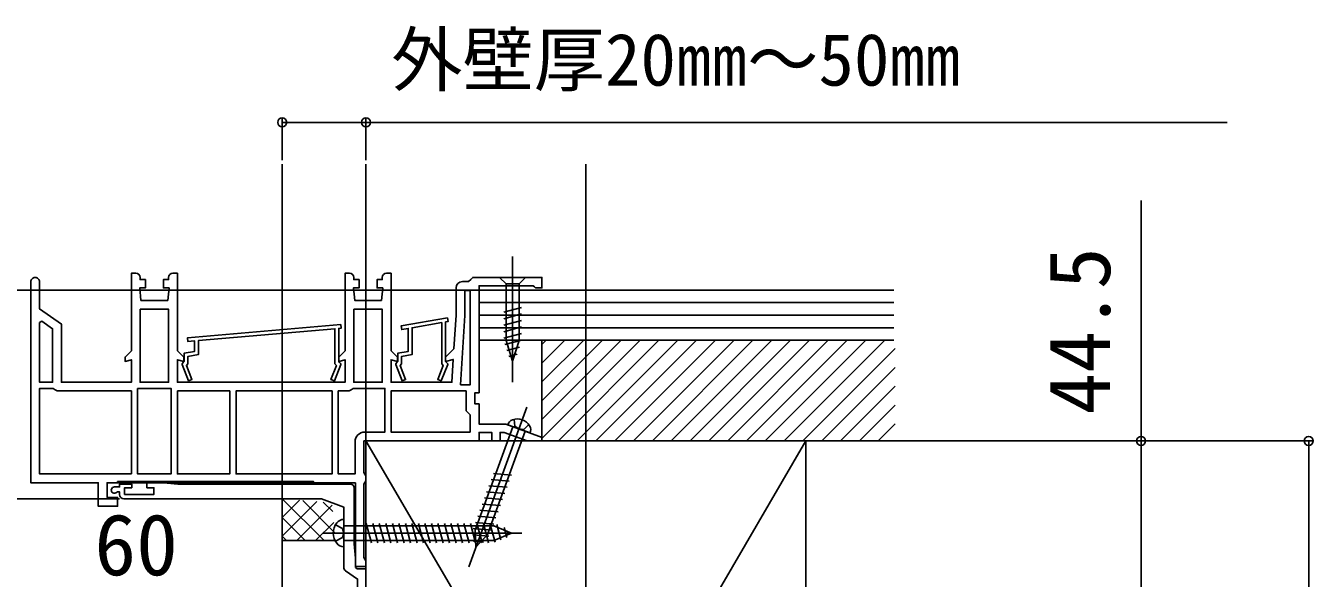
# Model space of a CAD drawing. Units: millimetres, scale not verified. Extents: x -875 to 875, y -1304 to 1296.
# Drawn here: x 88.8 to 396.1, y 147.5 to 279.4 of the extents above; entities that cross this region are included whole.
import ezdxf
from ezdxf.enums import TextEntityAlignment as Align

# ---------------------------------------------------------------- set-up
doc = ezdxf.new("R2010")
doc.units = ezdxf.units.MM
doc.header["$LTSCALE"] = 8
for name, color, linetype in [('0-3_YKK_11', 7, 'Continuous'), ('0-4_YKK_12', 2, 'Continuous'), ('0-5_YKK_13', 4, 'Continuous'), ('0-6_YKK_D', 6, 'Continuous'), ('0-8_YSS_K', 3, 'Continuous')]:
    doc.layers.add(name, color=color, linetype=linetype)
doc.styles.add('ＭＳ ゴシック', font='')
doc.styles.get('ＭＳ ゴシック').set_extended_font_data('MS Gothic')

msp = doc.modelspace()

# ---------------------------------------------------------------- linework, layer by layer
at = {"layer": '0-3_YKK_11'}
for p, q in [((112.828, 170.3), (113.128, 170.6)), ((115.657, 170.3), (115.957, 170.6)), ((118.485, 170.3), (118.785, 170.6)), ((121.314, 170.3), (121.614, 170.6)), ((124.142, 170.3), (124.442, 170.6)), ((126.971, 170.3), (127.271, 170.6)), ((129.799, 170.3), (130.099, 170.6)), ((132.627, 170.3), (132.927, 170.6)), ((135.456, 170.3), (135.756, 170.6)), ((138.284, 170.3), (138.584, 170.6)), ((141.113, 170.3), (141.413, 170.6)), ((143.941, 170.3), (144.241, 170.6)), ((146.77, 170.3), (147.07, 170.6)), ((149.598, 170.3), (149.898, 170.6)), ((152.426, 170.3), (152.726, 170.6)), ((155.255, 170.3), (155.555, 170.6)), ((159.029, 166.5), (112.2, 166.5))]:
    msp.add_line(p, q, dxfattribs=at)
for points in [[(167.5, 170.3), (108.2, 170.3), (108.2, 166.8), (110.7, 166.8), (110.7, 164.7), (106.1, 164.7), (106.1, 170.3), (90, 170.3), (90, 218.25)], [(92.1, 218.25), (92.1, 211.8), (97.3, 208.159), (97.3, 194.3), (114, 194.3), (114, 199.641), (112.5, 199.239), (112.5, 200.3), (114, 201.8), (114, 220.3), (115.1, 220.3)], [(116.1, 219.3), (116.1, 218.8), (117.35, 218.8), (117.35, 216.8), (116, 216.8), (116.3, 213.8), (122.7, 213.8), (123, 216.8), (121.65, 216.8), (121.65, 218.8), (122.9, 218.8), (122.9, 219.3)], [(123.9, 220.3), (125, 220.3), (125, 201.8), (126.5, 200.3), (126.5, 199.239), (125, 199.641), (125, 194.3), (165, 194.3), (165, 199.641), (163.5, 199.239), (163.5, 200.3), (165, 201.8), (165, 220.3), (166.1, 220.3)], [(167.1, 219.3), (167.1, 218.8), (168.35, 218.8), (168.35, 216.8), (167, 216.8), (167.3, 213.8), (173.7, 213.8), (174, 216.8), (172.65, 216.8), (172.65, 218.8), (173.9, 218.8), (173.9, 219.3)], [(193, 218.3), (194.5, 218.3), (195, 218.8), (195.5, 219.3), (212, 219.3), (212, 216.8), (210.496, 216.8), (210.2, 217.05), (209.904, 217.3), (197, 217.3), (197, 191.8), (196, 191.8), (196, 189.1), (197, 189.1), (197, 184.3), (203.346, 184.3), (212.058, 181.129), (211.912, 180.3), (208.488, 180.3), (202.993, 182.3), (202, 182.3), (202, 180.3), (200, 180.3), (200, 182.3), (197, 182.3), (197, 180.3), (169.5, 180.3), (169.5, 172.766), (169.75, 172.333), (170, 171.9), (170, 170.8), (169.75, 170.367), (169.5, 169.934), (169.5, 152.466), (169.75, 152.033), (170, 151.6), (170, 150.3), (167.5, 150.3), (167.5, 170.3)], [(174.9, 220.3), (176, 220.3), (176, 201.8), (177.5, 200.3), (177.5, 199.239), (176, 199.641), (176, 194.3), (190.5, 194.3), (190.84, 199.732), (189, 199.239), (189, 200.3), (191, 202.3), (191.5, 210.3), (191.5, 216.8)], [(169.7, 182.4), (174.5, 182.4), (174.5, 192.8), (166.927, 192.8), (166.468, 192.5), (166.01, 192.2), (163.4, 192.2)], [(163.4, 192.2), (163.4, 172.4), (167.4, 172.4), (167.4, 180.1)], [(109.95, 169.3), (111.2, 169.3), (111.2, 170), (114.1, 170), (114.1, 169.1), (112.4, 169.1), (112.4, 167.5), (119.4, 167.5), (119.4, 169.1), (117.7, 169.1), (117.7, 170.3), (121.7, 170.3), (125.129, 170), (166.2, 170)], [(111.2, 167.5), (111.2, 168.1), (110.685, 168.1), (110.475, 168.014)], [(164.7, 150.131), (164.7, 164.5), (159.371, 166.44)], [(167.2, 169), (167.2, 155.729), (167.5, 152.3), (167.5, 150.092), (167.917, 149.8), (170, 149.8), (170, 139.8), (171, 139.8), (171, 137.8), (168, 137.8), (168, 147.3), (165.126, 149.312)]]:
    msp.add_lwpolyline(points, dxfattribs=at)
for points in [[(194.9, 216.2), (194.9, 193.7), (192.567, 193.7), (193.6, 210.234), (193.6, 216.2)], [(116.1, 211.7), (116.1, 194.3), (122.9, 194.3), (122.9, 211.7)], [(167.1, 211.7), (167.1, 194.3), (173.9, 194.3), (173.9, 211.7)], [(189.472, 209.693), (178.372, 207.736), (178.528, 206.85), (180.1, 207.127), (180.1, 201.641), (177.6, 201.2), (177.6, 199.2), (177.4, 199), (177.1, 198.7), (177.1, 198.5), (178.631, 194.586), (179.469, 194.914), (178.145, 198.3), (178.5, 198.655), (178.5, 200.445), (181, 200.886), (181, 207.285), (188.1, 208.537), (188.1, 198.655), (188.455, 198.3), (187.131, 194.914), (187.969, 194.586), (189.5, 198.5), (189.5, 198.7), (189.2, 199), (189, 199.2), (189, 208.696), (189.628, 208.807)], [(92.1, 208.579), (92.1, 194.3), (95.2, 194.3), (95.2, 207.066), (92.638, 208.859)], [(164.011, 208.098), (127.411, 204.896), (127.489, 204), (129.1, 204.141), (129.1, 201.641), (126.6, 201.2), (126.6, 199.2), (126.4, 199), (126.1, 198.7), (126.1, 198.5), (127.631, 194.586), (128.469, 194.914), (127.145, 198.3), (127.5, 198.655), (127.5, 200.445), (130, 200.886), (130, 204.219), (162.6, 207.071), (162.6, 198.655), (162.955, 198.3), (161.631, 194.914), (162.469, 194.586), (164, 198.5), (164, 198.7), (163.7, 199), (163.5, 199.2), (163.5, 207.15), (164.089, 207.202)], [(114, 172.4), (92.1, 172.4), (92.1, 192.8), (95.373, 192.8), (95.832, 192.5), (96.29, 192.2), (114, 192.2)], [(115.5, 192.8), (115.5, 172.4), (123.5, 172.4), (123.5, 192.8)], [(125, 192.2), (125, 172.4), (137.5, 172.4), (137.5, 192.2)], [(161.9, 192.2), (139, 192.2), (139, 172.4), (161.9, 172.4)], [(194.9, 182.4), (176, 182.4), (176, 192.2), (193.9, 192.2), (193.9, 187.5), (194.4, 187), (194.9, 186.5)], [(110.7, 170.3), (157.5, 170.3), (157.5, 170.6), (110.7, 170.6)]]:
    msp.add_lwpolyline(points, close=True, dxfattribs=at)
for centre, radius, start, end in [((91.05, 218.25), 1.05, 359.99999, 180.00001), ((115.1, 219.3), 1, 0.00001, 89.99999), ((123.9, 219.3), 1, 90.00001, 179.99999), ((166.1, 219.3), 1, 0.00001, 89.99999), ((174.9, 219.3), 1, 90.00001, 179.99999), ((193, 216.8), 1.5, 90.00001, 179.99999), ((169.7, 180.1), 2.3, 90.00001, 179.99999), ((109.95, 168.55), 0.75, 90.00002, 314.41533), ((166.2, 169), 1, 0.00001, 89.99999), ((112.2, 167.5), 1, 180.00001, 269.99999), ((159.029, 165.5), 1, 70.00005, 90.00006), ((165.7, 150.131), 1, 180.00003, 235.00002)]:
    msp.add_arc(centre, radius, start, end, dxfattribs=at)
at = {"layer": '0-4_YKK_12'}
msp.add_line((222.5, 246.3), (222.5, -121.7), dxfattribs=at)
at = {"layer": '0-5_YKK_13'}
for p, q in [((205, 224.3), (205, 194.3)), ((201.9, 219.3), (203.45, 217.75)), ((208.1, 219.3), (201.9, 219.3)), ((208.1, 219.3), (206.55, 217.75)), ((206.55, 217.75), (203.45, 217.75)), ((203.45, 217.75), (203.45, 204.216)), ((206.55, 204.216), (206.55, 217.75)), ((202.9, 211.006), (207.1, 212.131)), ((202.9, 209.453), (207.1, 210.579)), ((202.9, 207.9), (207.1, 209.026)), ((202.9, 206.347), (207.1, 207.473)), ((202.9, 204.794), (207.1, 205.92)), ((203.159, 203.311), (207.1, 204.367)), ((205, 199.3), (203.45, 204.216)), ((205, 199.3), (206.55, 204.216)), ((203.61, 201.879), (206.647, 202.692)), ((204.062, 200.447), (206.112, 200.996)), ((208.396, 188.359), (194.53, 150.262)), ((205.362, 185.431), (205.549, 183.794)), ((205.045, 183.682), (196.064, 159.007)), ((198.977, 157.947), (207.958, 182.621)), ((209.179, 182.177), (203.823, 184.126)), ((206.501, 183.152), (205.549, 183.794)), ((206.501, 183.152), (207.644, 183.031)), ((208.839, 184.166), (207.644, 183.031)), ((200.394, 172.512), (204.725, 172.133)), ((199.331, 169.593), (203.663, 169.214)), ((199.862, 171.052), (204.194, 170.673)), ((198.269, 166.674), (202.601, 166.296)), ((198.8, 168.134), (203.132, 167.755)), ((197.207, 163.756), (201.538, 163.377)), ((197.738, 165.215), (202.07, 164.836)), ((162.707, 160.25), (164.428, 159.392)), ((164.7, 155.05), (164.7, 161.55)), ((164.7, 160.05), (200.475, 160.05)), ((170.079, 160.6), (171.312, 156)), ((171.632, 160.6), (172.864, 156)), ((173.185, 160.6), (174.417, 156)), ((174.738, 160.6), (175.97, 156)), ((176.291, 160.6), (177.523, 156)), ((177.844, 160.6), (179.076, 156)), ((179.396, 160.6), (180.629, 156)), ((180.949, 160.6), (182.182, 156)), ((182.502, 160.6), (183.735, 156)), ((184.055, 160.6), (185.288, 156)), ((185.608, 160.6), (186.841, 156)), ((187.161, 160.6), (188.394, 156)), ((188.714, 160.6), (189.947, 156)), ((190.267, 160.6), (191.499, 156)), ((191.82, 160.6), (193.052, 156)), ((193.373, 160.6), (194.605, 156)), ((194.926, 160.6), (196.158, 156)), ((196.145, 160.837), (200.476, 160.458)), ((196.479, 160.6), (197.711, 156)), ((196.676, 162.297), (201.007, 161.918)), ((198.031, 160.6), (199.264, 156)), ((199.584, 160.6), (200.794, 156.087)), ((204.7, 158.3), (200.475, 160.05)), ((201.206, 160.342), (202.191, 156.666)), ((159.7, 158.3), (207.2, 158.3)), ((162.707, 156.35), (164.428, 157.208)), ((164.7, 158.3), (164.428, 159.392)), ((164.7, 158.3), (164.428, 157.208)), ((195.563, 157.877), (199.355, 157.545)), ((195.613, 159.378), (199.945, 158.999)), ((196.24, 154.961), (196.064, 159.007)), ((196.24, 154.961), (198.977, 157.947)), ((204.7, 158.3), (200.475, 156.55)), ((204.7, 158.3), (200.475, 156.55)), ((202.953, 159.619), (203.589, 157.245)), ((164.7, 156.55), (200.475, 156.55)), ((195.629, 156.365), (198.077, 156.151))]:
    msp.add_line(p, q, dxfattribs=at)
for centre, radius, start, end in [((205.628, 183.533), 1.9, 109.34333, 161.81089), ((206.125, 182.118), 3.4, 30.65667, 109.34333), ((207.415, 182.883), 1.9, 338.18911, 30.65667), ((166.2, 158.3), 4, 142.75083, 217.24917), ((164.687, 159.45), 2.1, 89.66112, 142.75083), ((164.687, 157.15), 2.1, 217.24917, 270.33888)]:
    msp.add_arc(centre, radius, start, end, dxfattribs=at)
at = {"layer": '0-6_YKK_D'}
for p, q in [((150, 247.3), (150, 257.3)), ((170, 247.3), (170, 257.3)), ((240.5, 216.3), (9, 216.3)), ((276, 180.3), (396, 180.3)), ((276, 180.3), (356, 180.3)), ((395, 0.3), (395, 180.3)), ((111.2, 166.5), (49, 166.5))]:
    msp.add_line(p, q, dxfattribs=at)
for points in [[(150, 256.3), (170, 256.3), (375.51, 256.3)], [(355, 135.8), (355, 180.3), (355, 237.645)]]:
    msp.add_lwpolyline(points, dxfattribs=at)
for centre in [(150, 256.3), (170, 256.3), (355, 180.3), (395, 180.3)]:
    msp.add_circle(centre, 1.075, dxfattribs=at)
at = {"layer": '0-8_YSS_K'}
for p, q in [((150, 205.299), (150, 246.3)), ((170, -121.699), (170, 246.3)), ((170, -121.699), (170, 246.3)), ((150, -121.699), (150, 230.301)), ((296, 213.3), (197, 213.3)), ((296, 210.3), (197, 210.3)), ((296, 207.3), (197, 207.3)), ((212, 203.327), (212.973, 204.3)), ((212, 198.837), (217.463, 204.3)), ((212, 194.347), (221.953, 204.3)), ((212, 189.857), (226.443, 204.3)), ((212, 185.367), (230.933, 204.3)), ((212, 180.877), (235.423, 204.3)), ((215.914, 180.3), (239.914, 204.3)), ((220.404, 180.3), (244.404, 204.3)), ((224.894, 180.3), (248.894, 204.3)), ((229.384, 180.3), (253.384, 204.3)), ((233.874, 180.3), (257.874, 204.3)), ((238.364, 180.3), (262.364, 204.3)), ((242.854, 180.3), (266.854, 204.3)), ((247.344, 180.3), (271.344, 204.3)), ((251.835, 180.3), (275.835, 204.3)), ((256.325, 180.3), (280.325, 204.3)), ((260.815, 180.3), (284.815, 204.3)), ((265.305, 180.3), (289.305, 204.3)), ((269.795, 180.3), (293.795, 204.3)), ((274.285, 180.3), (296.308, 202.323)), ((278.775, 180.3), (296.308, 197.833)), ((283.265, 180.3), (296.308, 193.343)), ((287.756, 180.3), (296.308, 188.853)), ((292.246, 180.3), (296.308, 184.362)), ((275, 180.3), (170, 0.3)), ((170, 180.3), (275, 0.3)), ((160, 156.5), (150, 166.5)), ((150, 162.01), (154.151, 166.161)), ((162.525, 158.465), (154.89, 166.1)), ((150, 157.52), (158.302, 165.821)), ((153.47, 156.5), (161.924, 164.954)), ((162.067, 163.413), (159.78, 165.701)), ((155.51, 156.5), (150, 162.01)), ((157.961, 156.5), (162.305, 160.844)), ((151.02, 156.5), (150, 157.52)), ((162.451, 156.5), (162.686, 156.735)), ((162.707, 156.5), (150, 156.5))]:
    msp.add_line(p, q, dxfattribs=at)
for points in [[(296, 216.3), (197, 216.3), (197, 204.3), (296, 204.3)], [(293, 204.3), (212, 204.3), (212, 180.3), (293, 180.3)]]:
    msp.add_lwpolyline(points, dxfattribs=at)
msp.add_lwpolyline([(170, 180.3), (275, 180.3), (275, 0.3), (170, 0.3)], close=True, dxfattribs=at)

# ---------------------------------------------------------------- texts
at = {"layer": '0-6_YKK_D', "style": 'ＭＳ ゴシック'}
for s, height, p in [('外壁厚20㎜～50㎜', 12.46, (176.044, 261.328)), ('60', 14.66, (105.17, 143.821))]:
    msp.add_text(s, height=height, dxfattribs=at).set_placement(p, align=Align.BOTTOM_LEFT)
msp.add_text('44.5', height=14.66, rotation=90, dxfattribs=at).set_placement((352, 186.577), align=Align.BOTTOM_LEFT)

doc.saveas('drawing.dxf')
